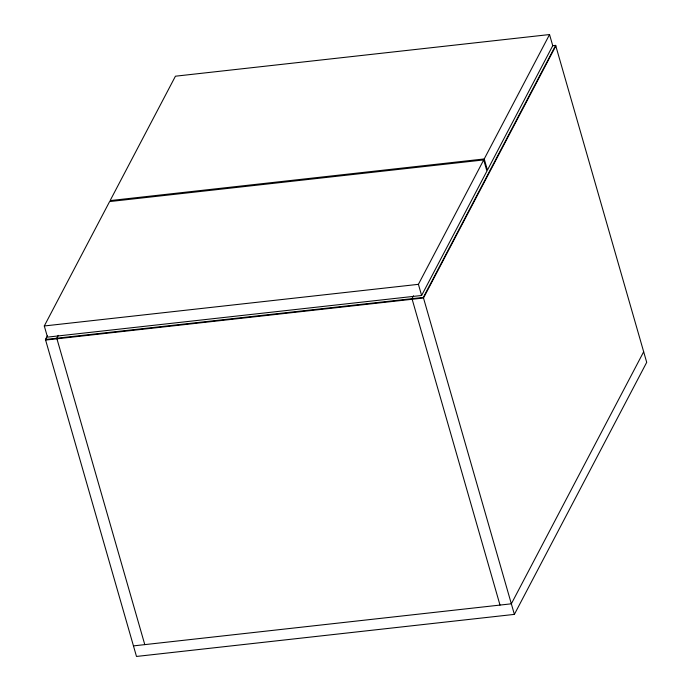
<?xml version="1.0" encoding="UTF-8"?>
<svg xmlns="http://www.w3.org/2000/svg" width="691" height="691" viewBox="0 0 691 691"><rect width="100%" height="100%" fill="white"/><g stroke="black" fill="none" stroke-linecap="round" stroke-linejoin="round"><path stroke-width="1.04" d="M44.293 325.971L109.61 201.573L483.717 159.923L486.922 171.074L421.614 295.48L47.498 337.122L44.293 325.971L418.409 284.329L483.717 159.923M552.558 45.718L555.65 45.373L646.707 362.343L514.38 614.385L136.49 656.45L45.442 339.48L47.446 335.662M46.608 338.158L45.606 340.067L423.497 298.002L555.823 45.96M58.277 335.351L56.774 338.219L144.79 644.625M484.227 158.956L549.544 34.55L175.436 76.2L110.119 200.597L484.227 158.956L487.431 170.107L552.748 45.701L549.544 34.55M413.494 295.808L411.991 298.676L500.008 605.083M514.38 614.385L423.333 297.415L555.65 45.373M643.667 351.779L511.349 603.813L133.458 645.886M45.442 339.48L423.333 297.415M418.409 284.329L421.614 295.48"/></g></svg>
